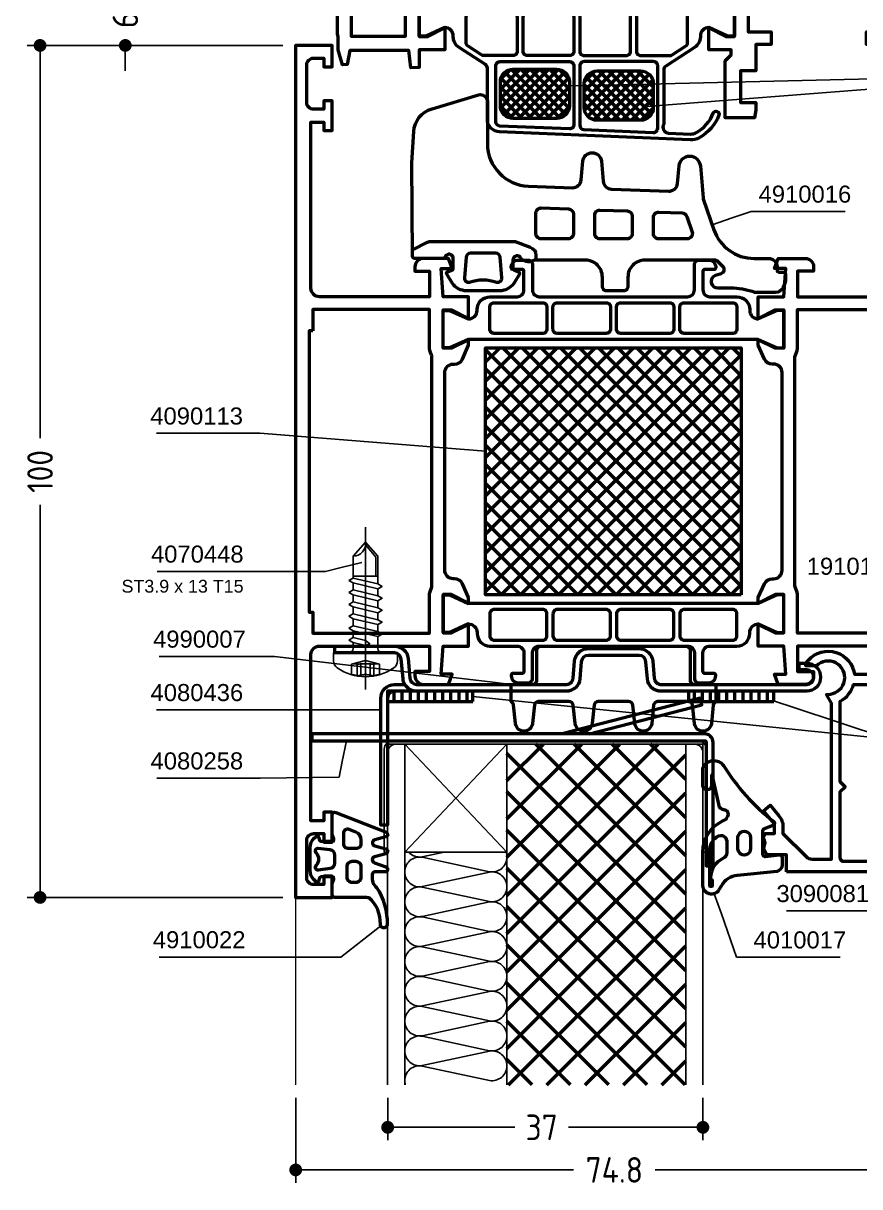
# Model space of a CAD drawing. Header units: millimetres. Extents: x 27 to 176, y 27 to 254.
# Drawn here: x 27 to 125.1, y 27.1 to 163.6 of the extents above; entities that cross this region are included whole.
import ezdxf
from ezdxf.enums import TextEntityAlignment as Align

# ---------------------------------------------------------------- set-up
doc = ezdxf.new("R2010")
doc.units = ezdxf.units.MM
doc.linetypes.add('CENTER', pattern=[50.8, 31.75, -6.35, 6.35, -6.35])
doc.linetypes.add('HIDDEN', pattern=[9.525, 6.35, -3.175])
for name, color, linetype, lineweight in [('AM_5', 3, 'Continuous', 25), ('AM_C', 50, 'Continuous', 50), ('AM_S', 80, 'Continuous', 50), ('Cont2', 2, 'Continuous', 25), ('Cont3', 70, 'Continuous', 18)]:
    doc.layers.add(name, color=color, linetype=linetype, lineweight=lineweight)
doc.styles.add('HBS_DIMTEXTSTYLE', font='isocp.shx')
doc.styles.add('SWISSL', font='swissl.ttf')
doc.dimstyles.new('Konstruktionsschnitt 1-1$0', dxfattribs={"dimscale": 0, "dimtxt": 3, "dimasz": 1.5, "dimexe": 1.5, "dimexo": 1.5, "dimgap": 1.5, "dimtad": 0, "dimdsep": 46, "dimtxsty": 'HBS_DIMTEXTSTYLE', "dimblk": 'PUNKT', "dimcen": 0, "dimclrd": 3, "dimclre": 3, "dimclrt": 2, "dimadec": 1, "dimazin": 2, "dimtfac": 0.7, "dimtofl": 0, "dimtmove": 0, "dimatfit": 3, "dimfxl": 0, "dimtolj": 1, "dimtzin": 0, "dimarcsym": 0})

# ---------------------------------------------------------------- blocks, each defined once
blk = doc.blocks.new('*U4', base_point=(44.3, 186.89))
for points in [[(58.1, 176.39, -0.464411), (56.06, 174.67), (48.14, 176.37, 0.464411), (46.1, 174.64)], [(58.03, 176.89, -0.072565), (58.1, 176.39, -0.464411)], [(46.1, 174.64, 0.464411), (48.14, 172.92), (56.06, 174.62, -0.464411), (58.1, 172.89, -0.464411)], [(58.1, 172.89, -0.464411), (56.06, 171.17), (48.14, 172.87, 0.464411), (46.1, 171.14)], [(46.1, 171.14, 0.464411), (48.14, 169.42), (56.06, 171.12, -0.464411), (58.1, 169.39, -0.464411)], [(58.1, 169.39, -0.464411), (56.06, 167.67), (48.14, 169.37, 0.464411), (46.1, 167.64)], [(46.1, 167.64, 0.464411), (48.14, 165.92), (56.06, 167.62, -0.464411), (58.1, 165.89, -0.464411)], [(58.1, 165.89, -0.464411), (56.06, 164.17), (48.14, 165.87, 0.464411), (46.1, 164.14)], [(46.1, 164.14, 0.464411), (48.14, 162.42), (56.06, 164.12, -0.464411), (58.1, 162.39, -0.464411)], [(58.1, 162.39, -0.464411), (56.06, 160.67), (48.14, 162.37, 0.464411), (46.1, 160.64)], [(46.1, 160.64, 0.464411), (48.14, 158.92), (56.06, 160.62, -0.464411), (58.1, 158.89, -0.464411)], [(58.1, 158.89, -0.464411), (56.06, 157.17), (48.14, 158.87, 0.464411), (46.1, 157.14)], [(46.1, 157.14, 0.464411), (48.14, 155.42), (56.06, 157.12, -0.464411), (58.1, 155.39, -0.464411)], [(58.1, 155.39, -0.464411), (56.06, 153.67), (48.14, 155.37, 0.464411), (46.1, 153.64)], [(46.1, 153.64, 0.464411), (48.14, 151.92), (56.06, 153.62, -0.464411), (58.1, 151.89, -0.464411)], [(58.1, 151.89, -0.464411), (56.06, 150.17), (48.14, 151.87, 0.464411), (46.1, 150.14)], [(46.1, 150.14, 0.085164), (46.2, 149.56)], [(53.46, 149.56), (56.06, 150.12, -0.257837), (57.65, 149.56, -0.464411)]]:
    blk.add_lwpolyline(points, format="xyb")
blk = doc.blocks.new('PUNKT')
at = {"color": 0, "linetype": 'Continuous'}
blk.add_line((-0.5, 0), (-1, 0), dxfattribs=at)
at = {"color": 0, "linetype": 'Continuous', "const_width": 0.5}
blk.add_lwpolyline([(-0.25, 0, 1), (0.25, 0, 1)], format="xyb", close=True, dxfattribs=at)
blk = doc.blocks.new('*D10')
at = {"layer": 'AM_5', "color": 3, "lineweight": -2, "transparency": 16777216}
for p, q in [((38.93, 168.53), (38.93, 170.03)), ((57.43, 167.03), (37.43, 167.03)), ((57.43, 161.03), (37.43, 161.03)), ((38.93, 159.53), (38.93, 158.03))]:
    blk.add_line(p, q, dxfattribs=at)
at = {"layer": 'AM_5', "color": 3, "lineweight": -2, "transparency": 16777216, "xscale": 1.5, "yscale": 1.5, "zscale": 1.5}
for p, rotation in [((38.93, 167.03), 270), ((38.93, 161.03), 90)]:
    blk.add_blockref('PUNKT', p, dxfattribs=dict(at, rotation=rotation))
at = {"layer": 'AM_5', "color": 2, "transparency": 16777216, "insert": (38.93, 164.03), "char_height": 3, "attachment_point": 5, "rotation": 90, "style": 'HBS_DIMTEXTSTYLE'}
blk.add_mtext('\\A1;6', dxfattribs=at)
blk = doc.blocks.new('*D11')
at = {"layer": 'AM_5', "color": 3, "lineweight": -2, "transparency": 16777216}
for p, q in [((57.43, 161.03), (27.43, 161.03)), ((28.93, 159.53), (28.93, 114.93)), ((28.93, 62.53), (28.93, 107.13)), ((57.43, 61.03), (27.43, 61.03))]:
    blk.add_line(p, q, dxfattribs=at)
at = {"layer": 'AM_5', "color": 3, "lineweight": -2, "transparency": 16777216, "xscale": 1.5, "yscale": 1.5, "zscale": 1.5}
for p, rotation in [((28.93, 161.03), 90), ((28.93, 61.03), 270)]:
    blk.add_blockref('PUNKT', p, dxfattribs=dict(at, rotation=rotation))
at = {"layer": 'AM_5', "color": 2, "transparency": 16777216, "insert": (28.93, 111.03), "char_height": 3, "attachment_point": 5, "rotation": 90, "style": 'HBS_DIMTEXTSTYLE'}
blk.add_mtext('\\A1;100', dxfattribs=at)
blk = doc.blocks.new('*D18')
at = {"layer": 'AM_5', "color": 3, "lineweight": -2, "transparency": 16777216}
for p, q in [((69.73, 37.53), (69.73, 32.55)), ((106.73, 37.53), (106.73, 32.55)), ((71.23, 34.05), (84.65, 34.05)), ((105.23, 34.05), (90.95, 34.05))]:
    blk.add_line(p, q, dxfattribs=at)
at = {"layer": 'AM_5', "color": 3, "lineweight": -2, "transparency": 16777216, "xscale": 1.5, "yscale": 1.5, "zscale": 1.5, "rotation": 180}
blk.add_blockref('PUNKT', (69.73, 34.05), dxfattribs=at)
at = {"layer": 'AM_5', "color": 3, "lineweight": -2, "transparency": 16777216, "xscale": 1.5, "yscale": 1.5, "zscale": 1.5}
blk.add_blockref('PUNKT', (106.73, 34.05), dxfattribs=at)
at = {"layer": 'AM_5', "color": 2, "transparency": 16777216, "insert": (87.8, 34.05), "char_height": 3, "attachment_point": 5, "style": 'HBS_DIMTEXTSTYLE'}
blk.add_mtext('\\A1;37', dxfattribs=at)
blk = doc.blocks.new('*D19')
at = {"layer": 'AM_5', "color": 3, "lineweight": -2, "transparency": 16777216}
for p, q in [((58.93, 37.53), (58.93, 27.55)), ((133.73, 37.53), (133.73, 27.55)), ((60.43, 29.05), (91.53, 29.05)), ((132.23, 29.05), (101.13, 29.05))]:
    blk.add_line(p, q, dxfattribs=at)
at = {"layer": 'AM_5', "color": 3, "lineweight": -2, "transparency": 16777216, "xscale": 1.5, "yscale": 1.5, "zscale": 1.5, "rotation": 180}
blk.add_blockref('PUNKT', (58.93, 29.05), dxfattribs=at)
at = {"layer": 'AM_5', "color": 3, "lineweight": -2, "transparency": 16777216, "xscale": 1.5, "yscale": 1.5, "zscale": 1.5}
blk.add_blockref('PUNKT', (133.73, 29.05), dxfattribs=at)
at = {"layer": 'AM_5', "color": 2, "transparency": 16777216, "insert": (96.33, 29.05), "char_height": 3, "attachment_point": 5, "style": 'HBS_DIMTEXTSTYLE'}
blk.add_mtext('\\A1;74.8', dxfattribs=at)
blk = doc.blocks.new('WS4070448')
at = {"linetype": 'CENTER'}
blk.add_line((-0.02, -14.76), (0, 4.3), dxfattribs=at)
at = {"linetype": 'HIDDEN'}
for p, q in [((-0.97, 1.33), (-0.97, 2.72)), ((-0.56, 1.33), (-0.56, 2.61)), ((0.56, 1.33), (0.56, 2.61)), ((0.97, 1.33), (0.97, 2.72))]:
    blk.add_line(p, q, dxfattribs=at)
for p, q in [((-1.45, -9), (-1.45, -11.36)), ((-1.45, -9), (1.45, -9)), ((1.45, -11.36), (1.45, -9)), ((-1.45, -11.36), (0, -13)), ((0, -13), (1.45, -11.36))]:
    blk.add_line(p, q)
blk.add_lwpolyline([(3.32, 1.75, 0.314856), (-3.32, 1.75, 0.244912), (-3.75, 0.93), (-3.75, 0), (3.75, 0), (3.75, 0.93, 0.244912), (3.32, 1.75, 0.138291)], format="xyb")
for points in [[(-1.65, 2.56), (-1.65, 1.33)], [(1.65, 2.56), (1.65, 1.33)], [(-1.65, 1.33), (0, 0.89)], [(1.65, 1.33), (0, 0.89)]]:
    blk.add_lwpolyline(points, dxfattribs=at)
for points in [[(-1.95, -1.5), (-1.45, -1.79), (0, -1.44), (0.5, -1.07), (0, -0.87), (-1.45, -1.21)], [(-1.95, -2.9), (-1.45, -3.19), (1.45, -2.5), (1.95, -2.21), (1.45, -1.92), (-1.45, -2.61)], [(-1.95, -4.3), (-1.45, -4.59), (1.45, -3.9), (1.95, -3.61), (1.45, -3.32), (-1.45, -4.01)], [(-1.95, -5.7), (-1.45, -5.99), (1.45, -5.3), (1.95, -5.01), (1.45, -4.72), (-1.45, -5.41)], [(-1.95, -7.1), (-1.45, -7.39), (1.45, -6.7), (1.95, -6.41), (1.45, -6.12), (-1.45, -6.81)], [(-1.95, -8.5), (-1.45, -8.79), (1.45, -8.1), (1.95, -7.81), (1.45, -7.52), (-1.45, -8.21)]]:
    blk.add_lwpolyline(points, close=True)
for points in [[(-1.45, -0.5), (-1.45, -1.21)], [(1.45, -0.5), (1.45, -1.92)], [(-1.45, -1.79), (-1.45, -2.21)], [(-1.45, -1.79), (-1.45, -2.61)], [(-1.45, -1.79), (-1.45, -2.61)], [(1.45, -2.5), (1.45, -3.32)], [(-1.45, -3.19), (-1.45, -4.01)], [(1.45, -3.9), (1.45, -4.72)], [(-1.45, -4.59), (-1.45, -5.41)], [(1.45, -5.3), (1.45, -6.12)], [(-1.45, -5.99), (-1.45, -6.81)], [(1.45, -6.7), (1.45, -7.52)], [(-1.45, -7.39), (-1.45, -8.21)], [(1.45, -8.1), (1.45, -9)], [(-1.45, -8.79), (-1.45, -9)], [(1.2, -9), (1.2, -11.25), (0.03, -12.65)], [(1.45, -9.5), (1.45, -10.32)], [(-1.45, -10.19), (-1.45, -11.01)]]:
    blk.add_lwpolyline(points)
for centre, radius, start, end in [((-1.59, 3.84), 1.28, 267.2848, 298.8872), ((0, 5.49), 2.94, 250.6988, 289.3012), ((1.59, 3.84), 1.28, 241.1128, 272.7152), ((-1.31, 2.49), 1.21, 253.6643, 286.3357), ((0, 11.41), 10.13, 264.4948, 275.5052), ((1.31, 2.49), 1.21, 253.6643, 286.3357)]:
    blk.add_arc(centre, radius, start, end, dxfattribs=at)
for centre, radius, start, end in [((-1.95, -0.5), 0.5, 0, 90), ((1.95, -0.5), 0.5, 90, 180), ((-1.46, -12.83), 1.47, 353.4244, 89.6688)]:
    blk.add_arc(centre, radius, start, end)
blk = doc.blocks.new('*S46')
at = {"layer": 'AM_5', "color": 3, "linetype": 'Continuous'}
blk.add_line((110.17, 140.79), (107.81, 139.98), dxfattribs=at)
at = {"layer": 'AM_5', "color": 3}
for p, q in [((112.39, 141.55), (110.17, 140.79)), ((114.76, 141.55), (112.39, 141.55)), ((123.42, 141.55), (114.76, 141.55))]:
    blk.add_line(p, q, dxfattribs=at)
at = {"layer": 'AM_5', "color": 2, "insert": (113.26, 142.55), "char_height": 2, "attachment_point": 7, "style": 'SWISSL'}
blk.add_mtext('4910016', dxfattribs=at)
blk = doc.blocks.new('*S47')
at = {"layer": 'AM_5', "color": 3}
for p, q in [((62.42, 99.3), (64.25, 99.75)), ((42.67, 99.3), (54.82, 99.3)), ((54.82, 99.3), (62.42, 99.3))]:
    blk.add_line(p, q, dxfattribs=at)
at = {"layer": 'AM_5', "color": 3, "linetype": 'Continuous'}
blk.add_line((64.25, 99.75), (66.68, 100.35), dxfattribs=at)
at = {"layer": 'AM_5', "color": 2, "insert": (52.82, 100.3), "char_height": 2, "attachment_point": 9, "style": 'SWISSL'}
blk.add_mtext('4070448', dxfattribs=at)
blk = doc.blocks.new('ZAHL rechts')
at = {"layer": 'AM_5', "color": 2, "style": 'SWISSL'}
blk.add_attdef('XXX', text='', height=1.5, dxfattribs=at).set_placement((-1.95, -2.5), align=Align.RIGHT)
blk = doc.blocks.new('*S48')
at = {"layer": 'AM_5', "color": 3, "linetype": 'Continuous'}
blk.add_line((66.94, 56.14), (68.92, 57.68), dxfattribs=at)
at = {"layer": 'AM_5', "color": 3}
for p, q in [((64.22, 54.02), (66.94, 56.14)), ((42.9, 54.04), (58.93, 54.04)), ((58.93, 54.04), (64.22, 54.02))]:
    blk.add_line(p, q, dxfattribs=at)
at = {"layer": 'AM_5', "color": 2, "insert": (53.04, 55.04), "char_height": 2, "attachment_point": 9, "style": 'SWISSL'}
blk.add_mtext('4910022', dxfattribs=at)
blk = doc.blocks.new('*S49')
at = {"layer": 'AM_5', "color": 3, "linetype": 'Continuous'}
blk.add_line((64.4, 76.98), (64.9, 79.43), dxfattribs=at)
at = {"layer": 'AM_5', "color": 3}
for p, q in [((64.02, 75.13), (64.4, 76.98)), ((54.77, 75.03), (64.02, 75.13)), ((42.62, 75.03), (54.77, 75.03))]:
    blk.add_line(p, q, dxfattribs=at)
at = {"layer": 'AM_5', "color": 2, "insert": (52.77, 76.03), "char_height": 2, "attachment_point": 9, "style": 'SWISSL'}
blk.add_mtext('4080258', dxfattribs=at)
blk = doc.blocks.new('*S50')
at = {"layer": 'AM_5', "color": 3}
for p, q in [((42.61, 83.05), (54.77, 83.05)), ((54.77, 83.05), (66.43, 83.05))]:
    blk.add_line(p, q, dxfattribs=at)
at = {"layer": 'AM_5', "color": 3, "linetype": 'Continuous'}
blk.add_line((66.43, 83.05), (68.93, 83.05), dxfattribs=at)
at = {"layer": 'AM_5', "color": 2, "insert": (52.77, 84.05), "char_height": 2, "attachment_point": 9, "style": 'SWISSL'}
blk.add_mtext('4080436', dxfattribs=at)
blk = doc.blocks.new('*S51')
at = {"layer": 'AM_5', "color": 3, "linetype": 'Continuous'}
blk.add_line((108.89, 59.11), (108.06, 61.47), dxfattribs=at)
at = {"layer": 'AM_5', "color": 3}
for p, q in [((110.67, 54.02), (108.89, 59.11)), ((122.82, 54.02), (110.67, 54.02))]:
    blk.add_line(p, q, dxfattribs=at)
at = {"layer": 'AM_5', "color": 2, "insert": (112.67, 55.02), "char_height": 2, "attachment_point": 7, "style": 'SWISSL'}
blk.add_mtext('4010017', dxfattribs=at)
blk = doc.blocks.new('*S52')
at = {"layer": 'AM_5', "color": 3, "linetype": 'Continuous'}
blk.add_line((130.95, 61.29), (130.95, 63.79), dxfattribs=at)
at = {"layer": 'AM_5', "color": 3}
for p, q in [((130.95, 59.46), (130.95, 61.29)), ((116.52, 59.46), (128.23, 59.46)), ((128.23, 59.46), (130.95, 59.46))]:
    blk.add_line(p, q, dxfattribs=at)
at = {"layer": 'AM_5', "color": 2, "insert": (126.23, 60.46), "char_height": 2, "attachment_point": 9, "style": 'SWISSL'}
blk.add_mtext('3090081', dxfattribs=at)
blk = doc.blocks.new('*S53')
at = {"layer": 'AM_5', "color": 3}
for p, q in [((42.61, 115.51), (54.74, 115.51)), ((54.74, 115.51), (78.73, 113.59))]:
    blk.add_line(p, q, dxfattribs=at)
at = {"layer": 'AM_5', "color": 3, "linetype": 'Continuous'}
blk.add_line((78.73, 113.59), (81.23, 113.39), dxfattribs=at)
at = {"layer": 'AM_5', "color": 2, "insert": (52.74, 116.51), "char_height": 2, "attachment_point": 9, "style": 'SWISSL'}
blk.add_mtext('4090113', dxfattribs=at)
blk = doc.blocks.new('*S55')
at = {"layer": 'AM_5', "color": 3}
for p, q in [((147.9, 157.58), (93.57, 156.34)), ((159.6, 157.58), (147.9, 157.58))]:
    blk.add_line(p, q, dxfattribs=at)
at = {"layer": 'AM_5', "color": 3, "linetype": 'Continuous'}
blk.add_line((93.57, 156.34), (91.08, 156.28), dxfattribs=at)
at = {"layer": 'AM_5', "color": 2, "insert": (149.9, 158.58), "char_height": 2, "attachment_point": 7, "style": 'SWISSL'}
blk.add_mtext('4090121', dxfattribs=at)
blk = doc.blocks.new('*S58')
at = {"layer": 'AM_5', "color": 3, "linetype": 'Continuous'}
blk.add_line((117.41, 83.32), (115.03, 84.11), dxfattribs=at)
at = {"layer": 'AM_5', "color": 3}
for p, q in [((128.44, 79.65), (117.41, 83.32)), ((136.15, 79.65), (128.44, 79.65)), ((148.3, 79.65), (136.15, 79.65))]:
    blk.add_line(p, q, dxfattribs=at)
at = {"layer": 'AM_5', "color": 2, "insert": (138.15, 80.65), "char_height": 2, "attachment_point": 7, "style": 'SWISSL'}
blk.add_mtext('4030187', dxfattribs=at)
blk = doc.blocks.new('*S65')
at = {"layer": 'AM_5', "color": 3}
for p, q in [((42.92, 89.32), (55.07, 89.32)), ((55.07, 89.32), (56.46, 89.32)), ((56.46, 89.32), (81.74, 86.33))]:
    blk.add_line(p, q, dxfattribs=at)
at = {"layer": 'AM_5', "color": 3, "linetype": 'Continuous'}
blk.add_line((81.74, 86.33), (84.23, 86.03), dxfattribs=at)
at = {"layer": 'AM_5', "color": 2, "insert": (53.07, 90.32), "char_height": 2, "attachment_point": 9, "style": 'SWISSL'}
blk.add_mtext('4990007', dxfattribs=at)
blk = doc.blocks.new('WI1910146')
for points in [[(-57.5, 30.2), (-57.5, 29.55), (-59.5, 30.55), (-60.5, 30.55), (-60.5, 26.05), (-59.5, 26.05), (-57.5, 27.05), (-57.5, 24.5), (-60.5, 24.5), (-60.5, 22.4), (-61.5, 22.35), (-61.7, 24.4), (-68.65, 24.4), (-68.94, 22.75), (-69.52, 22.72), (-70, 24.5), (-70, 26), (-70.1, 26.37), (-70.1, 31), (-75, 31), (-75, 82), (-70.5, 82), (-70.5, 79.5), (-71.5, 79.5), (-71.5, 80.5), (-72.7, 80.5, 0.414214), (-73.5, 79.7), (-73.5, 75.3, 0.414214), (-72.7, 74.5), (-71.5, 74.5), (-71.5, 75.5), (-70.5, 75.5), (-70.5, 72), (-71.5, 72), (-71.5, 73), (-73.2, 73), (-73.2, 56.7, 0.414214), (-72.2, 55.7), (-71.5, 55.7), (-71.5, 56.8), (-70.5, 56.8), (-70.5, 55.5), (-57.5, 55.5), (-57.5, 52.95), (-59.5, 53.95), (-60.5, 53.95), (-60.5, 49.45), (-59.5, 49.45), (-57.5, 50.45), (-57.5, 49.8), (-58.23, 48.19, -0.301742), (-59.17, 47.6, 0.422452), (-60.2, 46.6), (-60.2, 33.4, 0.422452), (-59.17, 32.4, -0.301742), (-58.23, 31.81), (-57.5, 30.2)], [(-23.5, 32.4, 0.414214), (-22.5, 33.4), (-22.5, 47.6), (-23.5, 49.8), (-23.5, 50.45), (-21.5, 49.45), (-20.5, 49.45), (-20.5, 53.95), (-21.5, 53.95), (-23.5, 52.95), (-23.5, 55.5), (-7.4, 55.5), (-7.4, 58.5), (-9.3, 58.5), (-9.3, 59, -0.414214), (-8.3, 60), (-5, 60, -0.414214), (-4, 59), (-4, 58.5), (-5.9, 58.5), (-5.9, 55.5), (7.3, 55.5, 0.414214), (8.3, 56.5), (8.3, 58.5), (6.5, 58.5), (6.29, 59.01), (6.69, 59.41, -0.198912), (8.1, 60), (10, 60), (10, -2.5, -0.414214), (7.5, -5), (5.5, -5), (5.5, -3.81, -0.153102), (5.68, -3.24), (6.14, -2.59), (6.5, -2.7), (6.5, -3.5), (7.7, -3.5, 0.414214), (8.5, -2.7), (8.5, 1.7, 0.414214), (7.7, 2.5), (6.5, 2.5), (6.5, 1.7), (6.14, 1.59), (5.68, 2.24, -0.153102), (5.5, 2.81), (5.5, 4.8), (6.5, 4.8), (6.5, 4), (8.2, 4), (8.2, 24.4), (6.5, 24.4), (6.5, 23.1), (5.5, 23.1), (5.5, 24.4), (-2.96, 24.4), (-3.6, 22), (-3.6, 18.3), (-1.6, 18.3), (-1.6, 17.4), (-1.76, 16.5), (-6.84, 16.5), (-7, 17.4), (-7, 18.3), (-5.2, 18.3), (-5.2, 22), (-7.14, 22), (-5.9, 25.1), (-8, 25.1), (-8, 26.6), (-6, 26.6), (-6, 30.1), (-21.9, 30.1), (-21.9, 26.6), (-19.2, 26.6), (-19.2, 25.1), (-21, 25.1), (-21, 22), (-22.8, 22), (-22.8, 18.3), (-21, 18.3), (-21, 17.4), (-21.16, 16.5), (-24.6, 16.5), (-24.6, 23.2), (-23.9, 23.9), (-23.9, 24.5), (-26.5, 24.5), (-26.5, 27.05), (-24.5, 26.05), (-23.5, 26.05), (-23.5, 30.55), (-24.5, 30.55), (-26.5, 29.55), (-26.5, 30.2), (-25.77, 31.81, -0.294108), (-24.86, 32.4), (-23.5, 32.4)], [(-57.5, 52.9, 0.414214), (-56.5, 53.9), (-56.5, 54, -0.414214), (-55, 55.5), (-26, 55.5, -0.414214), (-24.5, 54), (-24.5, 53.9, 0.414214), (-23.5, 52.9), (-23.5, 52.95), (-21.5, 53.95), (-20.5, 53.95), (-20.5, 49.45), (-21.5, 49.45), (-23.5, 50.45), (-23.5, 50.5), (-57.5, 50.5), (-57.5, 50.45), (-59.5, 49.45), (-60.5, 49.45), (-60.5, 53.95), (-59.5, 53.95), (-57.5, 52.95), (-57.5, 52.9)], [(-62.1, 49.65), (-62.1, 53.9), (-73.4, 53.9), (-73.4, 32.6), (-70, 32.6, -0.414214), (-68.5, 31.1), (-68.5, 26.1), (-62.1, 26.1), (-62.1, 30.35, -0.112281), (-61.9, 31.24, 0.112281), (-61.8, 31.67), (-61.8, 48.33, 0.112281), (-61.9, 48.76, -0.112281), (-62.1, 49.65)], [(-20.9, 31.8), (-20.9, 47.6, 0.407087), (-18.9, 49.65), (-18.9, 53.9), (8.4, 53.9), (8.4, 26.1), (-4.3, 26.1), (-4.3, 30.8, 0.414214), (-5.3, 31.8), (-20.9, 31.8)], [(-28.18, 24.75), (-31.57, 22.55, 0.253968), (-31.8, 22.13), (-31.8, 15.77, 0.569247), (-31.23, 14.71), (-28.65, 14.6, 0.139453), (-27.96, 14.77, 0.173382), (-25.98, 17.05, -1), (-25.32, 16.8, -0.173382), (-27.62, 14.16, -0.139453), (-28.68, 13.9), (-51.06, 14.84, -0.401995), (-52.5, 16.34), (-52.5, 22.33, 0.253968), (-52.73, 22.75), (-55.82, 24.75, -0.253968), (-56.5, 26.01), (-56.5, 26.1, 0.414214), (-57.5, 27.1), (-57.5, 27.1), (-57.5, 27.1), (-57.5, 27.1), (-59.7, 26.1), (-60.5, 26.1), (-60.5, 30.5), (-59.7, 30.5), (-57.5, 29.5), (-26.5, 29.5), (-24.3, 30.5), (-23.5, 30.5), (-23.5, 26.1), (-24.3, 26.1), (-26.5, 27.1, 0.414214), (-27.5, 26.1), (-27.5, 26.01, -0.253968), (-28.18, 24.75)], [(-53.19, 23.88), (-54.77, 24.91, -0.253968), (-55, 25.33), (-55, 28.3, -0.414214), (-54.5, 28.8), (-49.5, 28.8, -0.414214), (-49, 28.3), (-49, 24.3, -0.414214), (-49.5, 23.8), (-52.91, 23.8, -0.144993), (-53.19, 23.88)], [(-48.3, 28.3, -0.414214), (-47.8, 28.8), (-42.85, 28.8, -0.414214), (-42.35, 28.3), (-42.35, 24.3, -0.414214), (-42.85, 23.8), (-47.8, 23.8, -0.414214), (-48.3, 24.3), (-48.3, 28.3)], [(-41.65, 28.3), (-41.65, 24.3, 0.414214), (-41.15, 23.8), (-36.2, 23.8, 0.414214), (-35.7, 24.3), (-35.7, 28.3, 0.414214), (-36.2, 28.8), (-41.15, 28.8, 0.414214), (-41.65, 28.3)], [(-30.81, 23.88), (-29.23, 24.91, 0.253968), (-29, 25.33), (-29, 28.3, 0.414214), (-29.5, 28.8), (-34.5, 28.8, 0.414214), (-35, 28.3), (-35, 24.3, 0.414214), (-34.5, 23.8), (-31.09, 23.8, 0.144993), (-30.81, 23.88)], [(-42.87, 15.2), (-51.02, 15.54, -0.401995), (-51.5, 16.04), (-51.5, 22.6, -0.414214), (-51, 23.1), (-42.85, 23.1, -0.414214), (-42.35, 22.6), (-42.35, 15.7, -0.426538), (-42.87, 15.2)], [(-41.17, 15.13), (-33.02, 14.78, 0.426538), (-32.5, 15.28), (-32.5, 22.6, 0.414214), (-33, 23.1), (-41.15, 23.1, 0.414214), (-41.65, 22.6), (-41.65, 15.63, 0.401995), (-41.17, 15.13)]]:
    blk.add_lwpolyline(points, format="xyb", close=True)
for points in [[(-55, 54.8), (-48.3, 54.8), (-48.3, 51.2), (-55, 51.2), (-55, 54.8)], [(-47.6, 54.8), (-40.85, 54.8), (-40.85, 51.2), (-47.6, 51.2), (-47.6, 54.8)], [(-40.15, 54.8), (-33.4, 54.8), (-33.4, 51.2), (-40.15, 51.2), (-40.15, 54.8)], [(-32.7, 54.8), (-26, 54.8), (-26, 51.2), (-32.7, 51.2), (-32.7, 54.8)]]:
    blk.add_lwpolyline(points, close=True)
blk = doc.blocks.new('WI1910149')
for points in [[(20.3, -14.8), (19.57, -13.19, 0.294108), (18.66, -12.6), (18.5, -12.6, -0.414214), (17.5, -11.6), (17.5, 11.6, -0.414214), (18.5, 12.6), (18.66, 12.6, 0.294108), (19.57, 13.19), (20.3, 14.8), (20.3, 15.5), (18.1, 14.5), (17.3, 14.5), (17.3, 18.9), (18.1, 18.9), (20.3, 17.9), (20.3, 20.5), (17.3, 20.5), (17.08, 23.8), (18.39, 23.8), (17.95, 25), (15, 25, 0.414214), (14, 24), (14, 23.5), (15.7, 23.5), (15.7, 20.5), (2.8, 20.5, -0.414214), (1.8, 21.5), (1.8, 41), (3.3, 41), (3.3, 40), (4.3, 40), (4.3, 43.5), (3.3, 43.5), (3.3, 42.5), (2.1, 42.5, -0.414214), (1.3, 43.3), (1.3, 47.7, -0.414214), (2.1, 48.5), (3.3, 48.5), (3.3, 47.5), (4.3, 47.5), (4.3, 50), (0, 50), (0, -50), (4.3, -50), (4.3, -47.5), (3.3, -47.5), (3.3, -48.5), (2.1, -48.5, -0.414214), (1.3, -47.7), (1.3, -43.3, -0.414214), (2.1, -42.5), (3.3, -42.5), (3.3, -43.5), (4.3, -43.5), (4.3, -40), (3.3, -40), (3.3, -41), (1.8, -41), (1.8, -21.5, -0.414214), (2.8, -20.5), (15.7, -20.5), (15.7, -23.5), (14, -23.5), (14, -24, 0.414214), (15, -25), (17.95, -25), (18.39, -23.8), (17.08, -23.8), (17.3, -20.5), (20.3, -20.5), (20.3, -17.9), (18.1, -18.9), (17.3, -18.9), (17.3, -14.5), (18.1, -14.5), (20.3, -15.5), (20.3, -14.8)], [(54.3, 17.9), (54.3, 17.95), (56.3, 18.95), (57.3, 18.95), (57.3, 14.45), (56.3, 14.45), (54.3, 15.45), (54.3, 15.5), (20.3, 15.5), (20.3, 15.45), (18.3, 14.45), (17.3, 14.45), (17.3, 18.95), (18.3, 18.95), (20.3, 17.95), (20.3, 17.9, 0.414214), (21.3, 18.9), (21.3, 19, -0.414214), (22.8, 20.5), (26, 20.5, 0.414214), (26.8, 21.3), (26.8, 23.5, 0.414214), (26.6, 23.7), (25.5, 23.7, -0.414214), (25.3, 23.9), (25.3, 24, -0.414214), (26.1, 24.8), (27.3, 24.8, -0.414214), (27.8, 24.3), (27.8, 21.3, 0.414214), (28.6, 20.5), (46, 20.5, 0.414214), (46.8, 21.3), (46.8, 24.3, -0.414214), (47.3, 24.8), (48.5, 24.8, -0.414214), (49.3, 24), (49.3, 23.9, -0.414214), (49.1, 23.7), (48, 23.7, 0.414214), (47.8, 23.5), (47.8, 21.3, 0.414214), (48.6, 20.5), (51.8, 20.5, -0.414214), (53.3, 19), (53.3, 18.9, 0.414214), (54.3, 17.9)], [(54.3, 14.8), (54.3, 15.5), (56.5, 14.5), (57.3, 14.5), (57.3, 18.9), (56.5, 18.9), (54.3, 17.9), (54.3, 20.5), (57.3, 20.5), (57.52, 23.8), (56.21, 23.8), (56.65, 25), (59.8, 25, -0.414214), (60.8, 24), (60.8, 23.5), (58.9, 23.5), (58.9, 20.5), (72.1, 20.5, 0.414214), (73.1, 21.5), (73.1, 23.5), (71.3, 23.5), (71.09, 24.01), (71.49, 24.41, -0.198912), (72.9, 25), (74.8, 25), (74.8, -25), (72.9, -25, -0.198912), (71.49, -24.41), (71.09, -24.01), (71.3, -23.5), (73.1, -23.5), (73.1, -21.5, 0.414214), (72.1, -20.5), (58.9, -20.5), (58.9, -23.5), (60.8, -23.5), (60.8, -24, -0.414214), (59.8, -25), (56.65, -25), (56.21, -23.8), (57.52, -23.8), (57.3, -20.5), (54.3, -20.5), (54.3, -17.9), (56.5, -18.9), (57.3, -18.9), (57.3, -14.5), (56.5, -14.5), (54.3, -15.5), (54.3, -14.8), (55.03, -13.19, -0.294108), (55.94, -12.6), (56.1, -12.6, 0.414214), (57.1, -11.6), (57.1, 11.6, 0.414214), (56.1, 12.6), (55.94, 12.6, -0.294108), (55.03, 13.19), (54.3, 14.8)], [(22.8, 16.7), (22.8, 19.3, -0.414214), (23.3, 19.8), (29, 19.8, -0.414214), (29.5, 19.3), (29.5, 16.7, -0.414214), (29, 16.2), (23.3, 16.2, -0.414214), (22.8, 16.7)], [(30.2, 16.7), (30.2, 19.3, -0.414214), (30.7, 19.8), (36.45, 19.8, -0.414214), (36.95, 19.3), (36.95, 16.7, -0.414214), (36.45, 16.2), (30.7, 16.2, -0.414214), (30.2, 16.7)], [(44.4, 16.7, -0.414214), (43.9, 16.2), (38.15, 16.2, -0.414214), (37.65, 16.7), (37.65, 19.3, -0.414214), (38.15, 19.8), (43.9, 19.8, -0.414214), (44.4, 19.3), (44.4, 16.7)], [(45.1, 16.7), (45.1, 19.3, -0.414214), (45.6, 19.8), (51.3, 19.8, -0.414214), (51.8, 19.3), (51.8, 16.7, -0.414214), (51.3, 16.2), (45.6, 16.2, -0.414214), (45.1, 16.7)], [(2, 16.5), (1.6, 16.5), (1.6, -16.5), (2, -16.5), (2, -19), (15.7, -19), (15.7, -14.65, -0.112281), (15.9, -13.76, 0.112281), (16, -13.33), (16, 13.33, 0.112281), (15.9, 13.76, -0.112281), (15.7, 14.65), (15.7, 19), (2, 19), (2, 16.5)], [(72.6, 16.5), (73.2, 16.5), (73.2, -16.5), (72.6, -16.5), (72.6, -19), (58.9, -19), (58.9, -14.65, 0.112281), (58.7, -13.76, -0.112281), (58.6, -13.33), (58.6, 13.33, -0.112281), (58.7, 13.76, 0.112281), (58.9, 14.65), (58.9, 19), (72.6, 19), (72.6, 16.5)], [(54.3, -17.9), (54.3, -17.95), (56.3, -18.95), (57.3, -18.95), (57.3, -14.45), (56.3, -14.45), (54.3, -15.45), (54.3, -15.5), (20.3, -15.5), (20.3, -15.45), (18.3, -14.45), (17.3, -14.45), (17.3, -18.95), (18.3, -18.95), (20.3, -17.95), (20.3, -17.9, -0.414214), (21.3, -18.9), (21.3, -19, 0.414214), (22.8, -20.5), (26, -20.5, -0.414214), (26.8, -21.3), (26.8, -23.5, -0.414214), (26.6, -23.7), (25.5, -23.7, 0.414214), (25.3, -23.9), (25.3, -24, 0.414214), (26.1, -24.8), (27.3, -24.8, 0.414214), (27.8, -24.3), (27.8, -21.3, -0.414214), (28.6, -20.5), (46, -20.5, -0.414214), (46.8, -21.3), (46.8, -24.3, 0.414214), (47.3, -24.8), (48.5, -24.8, 0.414214), (49.3, -24), (49.3, -23.9, 0.414214), (49.1, -23.7), (48, -23.7, -0.414214), (47.8, -23.5), (47.8, -21.3, -0.414214), (48.6, -20.5), (51.8, -20.5, 0.414214), (53.3, -19), (53.3, -18.9, -0.414214), (54.3, -17.9)], [(22.8, -16.7), (22.8, -19.3, 0.414214), (23.3, -19.8), (29, -19.8, 0.414214), (29.5, -19.3), (29.5, -16.7, 0.414214), (29, -16.2), (23.3, -16.2, 0.414214), (22.8, -16.7)], [(30.2, -16.7), (30.2, -19.3, 0.414214), (30.7, -19.8), (36.45, -19.8, 0.414214), (36.95, -19.3), (36.95, -16.7, 0.414214), (36.45, -16.2), (30.7, -16.2, 0.414214), (30.2, -16.7)], [(44.4, -16.7, 0.414214), (43.9, -16.2), (38.15, -16.2, 0.414214), (37.65, -16.7), (37.65, -19.3, 0.414214), (38.15, -19.8), (43.9, -19.8, 0.414214), (44.4, -19.3), (44.4, -16.7)], [(45.1, -16.7), (45.1, -19.3, 0.414214), (45.6, -19.8), (51.3, -19.8, 0.414214), (51.8, -19.3), (51.8, -16.7, 0.414214), (51.3, -16.2), (45.6, -16.2, 0.414214), (45.1, -16.7)]]:
    blk.add_lwpolyline(points, format="xyb", close=True)
blk = doc.blocks.new('WI3090081')
for points in [[(-17.2, 22), (-17.2, 20), (-19.5, 20), (-19.9, 19.21, -0.339409), (-19.93, 17.99), (-19.7, 17.5), (-18.6, 17.5), (-18.6, 16.35), (-19.88, 14.82), (-19.12, 14.18), (-18.07, 15.43, 0.176327), (-17.6, 16.71), (-17.6, 17.5), (-14.89, 20.21, -0.198912), (-14.19, 20.5), (-11.9, 20.5), (-11.9, 2.2), (-12.48, 1.19), (-12.04, 1.13, -1.382111), (-13.66, -2.2), (-14.9, -2.2), (-14.9, -2.49, 0.652679), (-9.3, -1.57), (-9.2, -1.2), (-4.9, -1.2), (-4.9, -2.3), (-3.5, -2.3), (-3.5, -1.9), (-3.7, -1.9), (-3.7, 0), (-3.2, 0.5), (-1.25, 0.5), (-0.45, 0.04), (0, 0.3), (0, 22), (-17.2, 22)], [(-10.9, 20.3), (-10.9, 12.58), (-10.32, 12), (-10.9, 11.42), (-10.9, 1.97, -0.213458), (-9.31, 0), (-5.4, 0), (-3.99, 1.41, -0.198912), (-3.28, 1.7), (-1.2, 1.7), (-1.2, 20.8), (-10.63, 20.8), (-10.78, 20.63, 0.179926), (-10.9, 20.3)]]:
    blk.add_lwpolyline(points, format="xyb", close=True)
blk = doc.blocks.new('WI4010017')
for points in [[(-3.46, 2.42, -0.240056), (-5.37, 3.66), (-5.63, 4.12, 0.767327), (-7.5, 3.62), (-7.5, -0.35, 0.286745), (-5.25, -3.94), (-4.85, -4.14, -0.149451), (-4.72, -4.26), (-4.57, -4.53, -0.57735), (-5, -5.28), (-5.12, -5.28), (-5.16, -5.31, 0.158399), (-5.55, -5.6), (-6.36, -9.28, -0.113567), (-6.42, -9.4, -0.190093), (-6.5, -9.19), (-6.5, -8.12, 1), (-7.5, -8.12), (-7.5, -10.18, 0.009709), (-7.5, -10.22, 0.587918), (-5.07, -10.47, -0.09166), (0.81, -3.93, 0.553622), (0.7, -3.44), (-0.3, -3.07, -0.315299), (-0.5, -2.79), (-0.5, -0.1, -0.449698), (-0.16, 0.2), (1.46, 0, 0.449698), (1.8, 0.3), (1.8, 1.16, 0.354573), (1.17, 1.94), (-3.46, 2.42)], [(-4.7, -0.28, 0.292811), (-5.16, 0.44, -0.290987), (-6.6, 2.71), (-6.6, 2.92), (-6.5, 2.92, 0.414214), (-6.4, 3.02), (-6.4, 3.62, 0.414214), (-6.5, 3.72), (-6.6, 3.72, 0.414214), (-6.7, 3.62), (-6.7, -0.48, 0.244698), (-5.85, -2.12), (-5.8, -2.15, 0.673804), (-4.71, -1.45), (-4.7, -0.28)], [(-1.91, -0.73, 1.006711), (-3.4, -0.73), (-3.4, -2.03, 1.006711), (-1.91, -2.03), (-1.91, -0.73)], [(-1.91, -0.73, 1.006711), (-3.4, -0.73), (-3.4, -2.03, 1.006711), (-1.91, -2.03), (-1.91, -0.73)]]:
    blk.add_lwpolyline(points, format="xyb", close=True)
blk = doc.blocks.new('WI4030187')
h = blk.add_hatch()
h.set_pattern_fill('LINE', color=256, scale=0.3, angle=90)
h.paths.add_polyline_path([(5, 0), (5, 1.2), (-5, 1.2), (-5, 0)])
blk.add_lwpolyline([(5, 1.2), (5, 0), (-5, 0), (-5, 1.2), (5, 1.2)], close=True)
blk = doc.blocks.new('WI4080258')
blk.add_lwpolyline([(0.8, 0.2, -0.414214), (-0.2, -0.8), (-46.3, -0.8), (-46.3, 0), (-0.2, 0, 0.414214), (0, 0.2), (0, 14.7), (0.8, 14.7), (0.8, 0.2)], format="xyb", close=True)
blk.add_lwpolyline([(-13.72, -0.8), (-0.53, -4.23), (-0.74, -5), (-16.9, -0.8)])
blk = doc.blocks.new('WI4080436')
blk.add_lwpolyline([(-26.97, 0.4, 0.004374), (-27, 0.42, 0.009393), (-27.04, 0.45, 0.008732), (-27.08, 0.48, 0.006678), (-27.11, 0.5, 0.005796), (-27.14, 0.53, 0.003775), (-27.17, 0.54, 0.00446), (-27.21, 0.56, 0.004745), (-27.24, 0.58, 0.004746), (-27.27, 0.6, 0.005446), (-27.31, 0.62, 0.006611), (-27.35, 0.64, 0.007175), (-27.39, 0.66, 0.007951), (-27.43, 0.68, 0.006443), (-27.47, 0.7, 0.006656), (-27.51, 0.71, 0.007901), (-27.55, 0.72, 0.007046), (-27.58, 0.73, 0.005573), (-27.62, 0.74, 0.006095), (-27.65, 0.75, 0.006961), (-27.7, 0.76, 0.006263), (-27.73, 0.77, 0.005895), (-27.77, 0.78, 0.004888), (-27.81, 0.78, 0.004858), (-27.85, 0.79, 0.005749), (-27.88, 0.79, 0.006349), (-27.92, 0.8, 0.006609), (-27.96, 0.8, 0.006539), (-28, 0.8, 0.006195), (-28.04, 0.8), (-48.2, 0.8, -0.414214), (-49, 1.6), (-49, 16.5), (-49.8, 16.5), (-49.8, 1.6, 0.414214), (-48.2, 0), (-46.99, 0, 0.109506), (-47.19, -0.66), (-47.4, -2.97, -0.388866), (-48.19, -3.7), (-55.2, -3.7), (-55.2, -4.5), (-48.19, -4.5, 0.388866), (-46.6, -3.04), (-46.4, -0.73, -0.388866), (-45.6, 0), (-28.04, 0, -0.031191), (-27.94, -0.01, -0.032117), (-27.84, -0.03, -0.034113), (-27.74, -0.06, -0.033448), (-27.64, -0.11, -0.033036), (-27.55, -0.17, -0.034054), (-27.47, -0.24, -0.033669), (-27.4, -0.32, -0.0353), (-27.34, -0.41, -0.035248), (-27.29, -0.51, -0.034082), (-27.26, -0.62, -0.035248), (-27.24, -0.73), (-27.06, -2.74, 0.009909), (-27.06, -2.8, 0.007889), (-27.05, -2.86, 0.008695), (-27.04, -2.91, 0.00948), (-27.03, -2.97, 0.009796), (-27.01, -3.03, 0.009634), (-27, -3.08, 0.009059), (-26.97, -3.14, 0.316051), (-25.47, -4.2), (-19.48, -4.2, 0.316051), (-17.98, -3.14, 0.010145), (-17.96, -3.08, 0.008062), (-17.94, -3.03, 0.008782), (-17.92, -2.97, 0.009483), (-17.91, -2.92, 0.009718), (-17.9, -2.86, 0.009471), (-17.89, -2.8, 0.008803), (-17.89, -2.74), (-17.71, -0.73, -0.025271), (-17.7, -0.65, -0.025635), (-17.68, -0.57, -0.025685), (-17.65, -0.49, -0.025804), (-17.62, -0.42, -0.025802), (-17.57, -0.35, -0.024503), (-17.53, -0.29, -0.024568), (-17.47, -0.23, -0.024904), (-17.41, -0.18, -0.025509), (-17.35, -0.13, -0.025192), (-17.28, -0.09, -0.046587), (-17.13, -0.03, -0.024117), (-17.06, -0.01, -0.023804), (-16.99, 0, -0.023114), (-16.91, 0), (0.2, 0, -0.414214), (1, -0.8), (1, -0.9, -0.414214), (0.2, -1.7), (-0.7, -1.7), (-0.7, -2.5), (0.2, -2.5, 0.414214), (1.8, -0.9), (1.8, -0.8, 0.414214), (0.2, 0.8), (-16.91, 0.8, 0.006823), (-16.95, 0.8, 0.006631), (-16.99, 0.8, 0.006434), (-17.04, 0.8, 0.006371), (-17.08, 0.79, 0.006494), (-17.12, 0.79, 0.006197), (-17.16, 0.78, 0.006224), (-17.2, 0.77, 0.00638), (-17.24, 0.77, 0.006071), (-17.28, 0.76, 0.005434), (-17.32, 0.75, 0.005653), (-17.36, 0.74, 0.007587), (-17.4, 0.72, 0.009381), (-17.44, 0.71, 0.008193), (-17.49, 0.69, 0.00629), (-17.53, 0.68, 0.006974), (-17.57, 0.66, 0.005712), (-17.61, 0.64, 0.00638), (-17.65, 0.62, 0.005872), (-17.68, 0.6, 0.006229), (-17.72, 0.58, 0.00628), (-17.76, 0.55, 0.007), (-17.8, 0.53, 0.00673), (-17.84, 0.5, 0.005989), (-17.87, 0.48, 0.008282), (-17.91, 0.45, 0.009345), (-17.94, 0.42, 0.006288), (-17.98, 0.4, 0.191525), (-18.51, -0.66), (-18.68, -2.67, -0.388765), (-19.48, -3.4), (-25.47, -3.4, -0.388765), (-26.27, -2.67), (-26.44, -0.66, 0.191525), (-26.97, 0.4)], format="xyb", close=True)
blk.add_arc((-45.6, -0.8), 1.6, 90, 150)
blk = doc.blocks.new('WI4090113')
h = blk.add_hatch()
h.set_pattern_fill('ANSI37', color=256, scale=0.5)
h.paths.add_polyline_path([(30, 0), (30, 29), (0, 29), (0, 0)])
blk.add_lwpolyline([(30, 0), (0, 0), (0, 29), (30, 29), (30, 0)], close=True)
blk = doc.blocks.new('WI4090121')
h = blk.add_hatch()
h.set_pattern_fill('ANSI37', color=256, scale=0.25, style=0)
h.paths.add_polyline_path([(-1.5, 0), (-6.6, 0, 0.414214), (-8.1, -1.5), (-8.1, -4.3, 0.414214), (-6.6, -5.8), (-1.5, -5.8, 0.414214), (0, -4.3), (0, -1.5, 0.414214)])
blk.add_lwpolyline([(-1.5, -5.8), (-6.6, -5.8, -0.414214), (-8.1, -4.3), (-8.1, -1.5, -0.414214), (-6.6, 0), (-1.5, 0, -0.414214), (0, -1.5), (0, -4.3, -0.414214), (-1.5, -5.8)], format="xyb", close=True)
blk = doc.blocks.new('WI4910016')
for points in [[(-1.14, 14.88, -0.315299), (1.01, 17.57), (6.47, 19.19, -0.501311), (7.5, 18.42), (7.5, 13.47, 0.404026), (12.33, 8.48), (17.48, 8.3, 0.39896), (18.51, 9.21), (18.7, 11.4, -0.916331), (20.9, 11.4), (21.1, 9.05, 0.378866), (22.06, 8.14), (28.79, 7.9, 0.39896), (29.83, 8.81), (30, 10.86, -0.916331), (32.5, 10.86), (32.82, 7.12, 0.061163), (32.87, 6.88), (34.08, 3.37, 0.320103), (38.81, 0), (40.5, 0, -0.414214), (41.5, -1), (41.5, -1.4, 0.414214), (41.7, -1.6), (42.2, -1.6, -0.414214), (42.5, -1.9), (42.5, -2.5, -0.100695), (42.42, -2.89), (42.21, -3.39, -0.300966), (41.29, -4), (39.06, -4, -0.08392), (38.73, -3.94, 0.08392), (36.1, -3.5), (34.6, -3.5, -0.814201), (34.28, -1.97), (34.95, -1.76, 0.566135), (35.15, -0.93), (34.57, -0.35, 0.198912), (34.21, -0.2), (26, -0.2, 0.414214), (24, -2.2), (24, -3.3, -0.414214), (23.5, -3.8), (21.5, -3.8, -0.414214), (21, -3.3), (21, -2.2, 0.414214), (19, -0.2), (13, -0.2, -0.346717), (11.52, -0.08, -0.095559), (11.45, 0.01, 0.800908), (10.5, -0.2), (10.5, -1.19, 0.315299), (10.63, -1.38), (11.17, -1.57, -0.477801), (11.27, -1.86), (10.59, -2.95, -0.244698), (8.95, -3.8), (5.05, -3.8, -0.244698), (3.41, -2.95), (2.73, -1.86), (2.73, -1.86, -0.477801), (2.83, -1.57), (3.37, -1.38, 0.315299), (3.5, -1.19), (3.5, 0, 0.824158), (2.54, 0.19, -0.305615), (2.26, 0), (-1, 0, -0.414214), (-1.3, 0.3), (-1.36, 11.22)], [(13.2, 2.9), (13.2, 5.32, -0.424475), (13.82, 5.92), (17.02, 5.81, -0.404026), (17.6, 5.21), (17.6, 2.9, -0.414214), (17, 2.3), (13.8, 2.3, -0.414214)], [(20.1, 2.9), (20.1, 5.08, -0.424475), (20.72, 5.68), (23.92, 5.57, -0.404026), (24.5, 4.97), (24.5, 2.9, -0.414214), (23.9, 2.3), (20.7, 2.3, -0.414214)], [(30.97, 2.3), (27.6, 2.3, -0.414214), (27, 2.9), (27, 4.84, -0.424475), (27.62, 5.44), (30.35, 5.34, -0.310508), (30.9, 4.94), (31.53, 3.1, -0.515034)], [(4.8, -2.26), (4.8, -2.26, 0.50777), (5.41, -2.79, -0.180982), (8.59, -2.79, 0.50777), (9.2, -2.26), (8.99, 0.14, 0.388879), (8.49, 0.6), (5.51, 0.6, 0.388879), (5.01, 0.14)]]:
    blk.add_lwpolyline(points, format="xyb", close=True)
blk.add_lwpolyline([(-1.3, 1), (0.49, 1.89, -0.116434), (0.94, 2), (10.61, 2, -0.087489), (10.78, 1.97), (12.54, 1.33, -0.315299), (13.2, 0.39), (13.2, -0.2)], format="xyb")
blk = doc.blocks.new('WI4910022')
blk.add_line((0.3, 0), (0.3, 0))
blk.add_line((0.3, 0), (0.3, 0))
blk.add_lwpolyline([(0, -7.38), (0, -9.7, 0.537715), (0.42, -9.98), (6.32, -7.68, 0.71283), (6.28, -7.11), (4.98, -6.76, -0.767327), (4.98, -6.04), (6.28, -5.69, 0.767327), (6.28, -5.11), (4.96, -4.76, -0.767327), (4.96, -4.08), (6.28, -3.59, 0.876976), (6.2, -3), (5, -3, -0.414214), (4.7, -2.7), (4.7, -2.48, -0.288751), (5.2, -1.18, 0.150709), (6.44, 3.17, 1.016945), (5.64, 3.15, -0.221064), (4.33, 0.05, -0.039181), (3.7, 0), (0.3, 0, 0.414214), (0, -0.3), (0, -1.62), (0.19, -2.13, -0.520567), (0, -2.4), (-1.33, -2.4, -0.36397), (-1.53, -2.23), (-1.58, -1.97, 0.594937), (-1.91, -1.85), (-2.12, -2.05, 0.208), (-2.6, -3.15), (-2.6, -5.85, 0.208), (-2.12, -6.95), (-1.91, -7.15, 0.594937), (-1.58, -7.03), (-1.53, -6.77, -0.36397), (-1.33, -6.6), (0, -6.6, -0.520567), (0.19, -6.87), (0, -7.38)], format="xyb")
blk.add_lwpolyline([(0, -7.38), (0, -9.7, 0.537715), (0.42, -9.98), (6.32, -7.68, 0.71283), (6.28, -7.11), (4.98, -6.76, -0.767327), (4.98, -6.04), (6.28, -5.69, 0.767327), (6.28, -5.11), (4.96, -4.76, -0.767327), (4.96, -4.08), (6.28, -3.59, 0.876976), (6.2, -3), (5, -3, -0.414214), (4.7, -2.7), (4.7, -2.48, -0.288751), (5.2, -1.18, 0.150709), (6.44, 3.17, 1.016945), (5.64, 3.15, -0.221064), (4.33, 0.05, -0.039181), (3.7, 0), (0.3, 0, 0.414214), (0, -0.3), (0, -1.62), (0.19, -2.13, -0.520567), (0, -2.4), (-1.33, -2.4, -0.36397), (-1.53, -2.23), (-1.58, -1.97, 0.594937), (-1.91, -1.85), (-2.12, -2.05, 0.208), (-2.6, -3.15), (-2.6, -5.85, 0.208), (-2.12, -6.95), (-1.91, -7.15, 0.594937), (-1.58, -7.03), (-1.53, -6.77, -0.36397), (-1.33, -6.6), (0, -6.6, -0.520567), (0.19, -6.87), (0, -7.38)], format="xyb")
for points in [[(2.3, -4.2, -0.414214), (1.7, -3.6), (1.7, -2.4, -0.414214), (2.3, -1.8), (2.8, -1.8, -0.414214), (3.4, -2.4), (3.4, -3.6, -0.414214), (2.8, -4.2)], [(2.3, -4.2, -0.414214), (1.7, -3.6), (1.7, -2.4, -0.414214), (2.3, -1.8), (2.8, -1.8, -0.414214), (3.4, -2.4), (3.4, -3.6, -0.414214), (2.8, -4.2)], [(0.3, -4.98, -0.378866), (-0.23, -5.57), (-1.66, -5.75, -0.717695), (-1.91, -5.24, 0.421053), (-1.91, -3.76, -0.717695), (-1.66, -3.25), (-0.23, -3.43, -0.378866), (0.3, -4.02), (0.3, -4.98)], [(0.3, -4.98, -0.378866), (-0.23, -5.57), (-1.66, -5.75, -0.717695), (-1.91, -5.24, 0.421053), (-1.91, -3.76, -0.717695), (-1.66, -3.25), (-0.23, -3.43, -0.378866), (0.3, -4.02), (0.3, -4.98)], [(1.98, -7.97, -0.527791), (1.3, -7.51), (1.3, -6.3, -0.414214), (1.8, -5.8), (2.9, -5.8, -0.414214), (3.4, -6.3), (3.4, -6.73, -0.30908), (2.76, -7.67)], [(1.98, -7.97, -0.527791), (1.3, -7.51), (1.3, -6.3, -0.414214), (1.8, -5.8), (2.9, -5.8, -0.414214), (3.4, -6.3), (3.4, -6.73, -0.30908), (2.76, -7.67)]]:
    blk.add_lwpolyline(points, format="xyb", close=True)
blk = doc.blocks.new('WI4990007')
blk.add_lwpolyline([(23.49, 9.1, 0.900404), (21.51, 9.1), (21.28, 6.95, -0.383864), (20.78, 6.5), (17.22, 6.5, -0.383864), (16.72, 6.95), (16.49, 9.1, 0.900404), (14.51, 9.1), (14.28, 6.95, -0.383864), (13.78, 6.5), (10.22, 6.5, -0.383864), (9.72, 6.95), (9.49, 9.1, 0.900404), (7.51, 9.1), (7.28, 6.95, -0.383864), (6.78, 6.5), (3.22, 6.5, -0.383864), (2.72, 6.95), (2.49, 9.1, 0.900404), (0.51, 9.1), (0.28, 6.95, -0.259042), (0, 6.55), (0, 4.5), (2.5, 4.5, -0.414214), (3, 4), (3, 0.5, 0.414214), (3.5, 0), (20.5, 0, 0.414214), (21, 0.5), (21, 4, -0.414214), (21.5, 4.5), (24, 4.5), (24, 6.55, -0.259042), (23.72, 6.95), (23.49, 9.1)], format="xyb", close=True)

msp = doc.modelspace()

# ---------------------------------------------------------------- hatches: boundary and pattern name
at = {"layer": 'AM_C'}
h = msp.add_hatch(dxfattribs=at)
h.set_pattern_fill('ANSI37', color=256, style=0)
h.paths.add_polyline_path([(83.726, 39.026), (104.726, 39.026), (104.726, 79.026), (83.726, 79.026)])

# ---------------------------------------------------------------- linework, layer by layer
at = {"layer": 'AM_5'}
for p, q in [((147.904, 157.583), (100.156, 153.873)), ((79.726, 84.631), (128.436, 79.646))]:
    msp.add_line(p, q, dxfattribs=at)
at = {"layer": 'Cont2'}
for p, q in [((71.726, 66.359), (83.726, 79.026)), ((83.726, 66.359), (71.726, 79.026))]:
    msp.add_line(p, q, dxfattribs=at)
msp.add_lwpolyline([(106.126, 79.426), (70.326, 79.426, 0.4142136), (69.326, 78.426), (69.326, 66.359), (69.726, 66.359), (69.726, 78.026, -0.4142136), (70.726, 79.026), (105.726, 79.026, -0.4142136), (106.726, 78.026), (106.726, 66.359), (107.126, 66.359), (107.126, 78.426, 0.4142136)], format="xyb", close=True, dxfattribs=at)
for points in [[(69.726, 39.026), (69.726, 79.026), (71.726, 79.026), (71.726, 39.026)], [(104.726, 39.026), (104.726, 79.026), (83.726, 79.026), (83.726, 39.026)], [(104.726, 39.026), (104.726, 79.026), (106.726, 79.026), (106.726, 39.026)], [(71.726, 39.026), (71.726, 66.359), (83.726, 66.359), (83.726, 39.026)]]:
    msp.add_lwpolyline(points, dxfattribs=at)
at = {"layer": 'Cont3'}
msp.add_line((58.926, 61.031), (58.926, 39.026), dxfattribs=at)
msp.add_lwpolyline([(71.726, 79.026), (83.726, 79.026), (83.726, 66.359), (71.726, 66.359)], close=True, dxfattribs=at)

# ---------------------------------------------------------------- block references
at = {"layer": 'AM_5'}
for name in ['*S55', '*S46', '*S53', '*S47', '*S65', '*S50', '*S58', '*S49', '*S52', '*S51', '*S48']:
    msp.add_blockref(name, (0, 0), dxfattribs=at)
msp.add_blockref('ZAHL rechts', (54.767, 99.305), dxfattribs=at).add_auto_attribs({'XXX': 'ST3.9 x 13 T15'})
at = {"layer": 'AM_C'}
for name, p in [('WI4090121', (91.051, 158.25)), ('WI4090121', (100.901, 158.044)), ('WI4910016', (73.926, 136.031)), ('WI4090113', (81.226, 96.531))]:
    msp.add_blockref(name, p, dxfattribs=at)
at = {"layer": 'AM_C', "xscale": -1, "rotation": 180}
for name, p in [('WI4080436', (118.726, 86.031)), ('WI4990007', (84.226, 90.531)), ('WI4030187', (74.726, 85.231)), ('WI4030187', (110.035, 85.231)), ('WI4080258', (107.126, 79.426)), ('WI4010017', (114.226, 66.03)), ('WI4910022', (63.226, 61.031))]:
    msp.add_blockref(name, p, dxfattribs=at)
at = {"layer": 'AM_S'}
for name, p in [('WI1910146', (133.926, 136.031)), ('WI1910149', (58.926, 111.031))]:
    msp.add_blockref(name, p, dxfattribs=at)
at = {"layer": 'AM_S', "xscale": -1, "rotation": 180}
msp.add_blockref('WI3090081', (133.726, 86.03), dxfattribs=at)
at = {"layer": 'Cont2', "xscale": -1, "rotation": 180}
msp.add_blockref('WS4070448', (67.126, 89.731), dxfattribs=at)
at = {"layer": 'Cont2', "extrusion": (0, 0, -1), "xscale": -1, "zscale": -1, "rotation": 180}
msp.add_blockref('*U4', (-85.526, 29.026), dxfattribs=at)

# ---------------------------------------------------------------- texts
at = {"layer": 'AM_5', "color": 2, "insert": (129.787, 98.875), "char_height": 2, "attachment_point": 9, "style": 'SWISSL'}
msp.add_mtext('1910149', dxfattribs=at)

# ---------------------------------------------------------------- dimensions: what is measured, and where the dimension line sits
at = {"layer": 'AM_5'}
for base, p1, p2, angle, picture, middle in [((38.926, 161.031), (58.926, 167.031), (58.926, 161.031), 90, '*D10', (38.926, 164.031)), ((28.926, 61.031), (58.926, 161.031), (58.926, 61.031), 90, '*D11', (28.926, 111.031)), ((133.726, 29.046), (58.926, 39.026), (133.726, 39.026), 0, '*D19', (96.326, 29.046)), ((106.726, 34.046), (69.726, 39.026), (106.726, 39.026), 0, '*D18', (87.802, 34.046))]:
    dim = msp.add_linear_dim(base=base, p1=p1, p2=p2, angle=angle, dimstyle='Konstruktionsschnitt 1-1$0', override={"dimscale": 1}, dxfattribs=at)
    dim.commit()
    dim.dimension.update_dxf_attribs({"geometry": picture, "text_midpoint": middle, "dimtype": 160})

doc.saveas('drawing.dxf')
